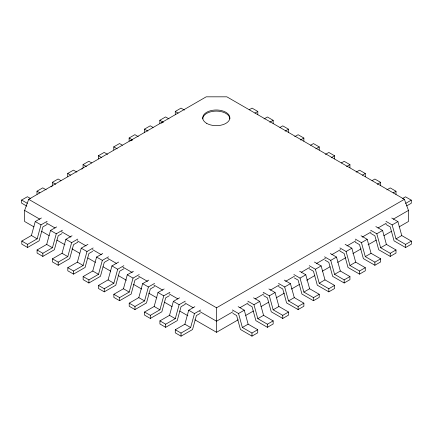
<?xml version="1.0" encoding="UTF-8"?>
<svg xmlns="http://www.w3.org/2000/svg" width="433" height="433" viewBox="0 0 433 433"><rect width="100%" height="100%" fill="white"/><g stroke="black" fill="none" stroke-linecap="round" stroke-linejoin="round"><path stroke-width="0.65" d="M47.192 224.402L42.927 226.865L39.089 240.829L27.571 247.476L21.812 244.152L21.812 241.051L31.409 235.509L35.246 221.55L41.406 217.994M21.812 241.051L27.571 244.374L37.168 238.837L41.005 224.873L47.165 221.317M61.93 233.625L58.201 235.779L54.358 249.744L42.845 256.39L37.086 253.067L37.086 249.965L46.683 244.423L50.52 230.459L56.68 226.903M37.086 249.965L42.845 253.289L52.442 247.746L56.279 233.782L62.439 230.232M77.816 242.182L73.55 244.645L69.713 258.604L58.201 265.256L52.442 261.933L52.442 258.826L62.038 253.289L65.876 239.325L72.035 235.769M52.442 258.826L58.201 262.154L67.797 256.612L71.634 242.648L77.794 239.092M92.64 251.356L88.906 253.511L85.068 267.47L73.55 274.121L67.797 270.793L67.797 267.691L77.393 262.154L81.231 248.19L87.948 244.309M67.797 267.691L73.55 271.015L83.147 265.478L86.99 251.513L93.144 247.957M108.526 259.914L104.261 262.371L100.424 276.335L88.906 282.982L83.147 279.658L83.147 276.557L92.749 271.015L96.586 257.056L102.74 253.5M83.147 276.557L88.906 279.88L98.502 274.343L102.345 260.379L108.499 256.823M123.881 268.774L119.616 271.237L115.779 285.201L104.261 291.847L98.502 288.524L98.502 285.423L108.098 279.88L111.941 265.922L118.658 262.041M98.502 285.423L104.261 288.746L113.857 283.204L117.695 269.245L123.854 265.689M139.237 277.64L134.972 280.102L131.134 294.067L119.616 300.713L113.857 297.39L113.857 294.288L123.454 288.746L127.291 274.782L133.451 271.231M113.857 294.288L119.616 297.612L129.213 292.069L133.05 278.11L139.209 274.554M154.592 286.505L150.327 288.968L146.484 302.932L134.972 309.579L129.213 306.255L129.213 303.154L138.809 297.612L142.646 283.647L148.806 280.091M129.213 303.154L134.972 306.477L144.568 300.935L148.405 286.971L154.565 283.42M169.411 295.679L165.682 297.834L161.839 311.792L150.327 318.444L144.568 315.121L144.568 312.014L154.164 306.477L158.002 292.513L164.161 288.957M144.568 312.014L150.327 315.343L159.923 309.801L163.761 295.836L169.92 292.28M185.297 304.237L181.032 306.699L177.194 320.658L165.682 327.31L159.923 323.981L159.923 320.88L169.519 315.343L173.357 301.379L179.516 297.823M159.923 320.88L165.682 324.203L175.278 318.666L179.116 304.702L185.27 301.146M200.122 313.405L196.387 315.565L192.55 329.524L181.032 336.176L175.278 332.847L175.278 329.746L184.875 324.203L188.712 310.245L194.866 306.688M175.278 329.746L181.032 333.069L190.628 327.532L194.471 313.568L200.625 310.012M33.974 226.892L24.611 221.485L24.611 210.406L28.692 199.321L206.222 96.824L226.86 96.824L404.39 199.321L408.471 210.406L408.471 221.485L399.107 226.892M26.83 206.146L21.65 203.153L21.65 200.051L27.409 196.728L30.797 198.682M37.005 194.287L37.005 191.186L42.764 187.862L46.147 189.816M52.361 185.427L52.361 182.32L58.119 178.997L60.939 180.626M67.716 176.561L67.716 173.454L73.469 170.131L76.858 172.09M83.066 167.695L83.066 164.594L88.825 161.265L91.65 162.9M98.421 158.83L98.421 155.728L104.18 152.405L107.568 154.359M113.776 149.964L113.776 146.863L119.535 143.54L122.355 145.169M129.131 141.098L129.131 137.997L134.89 134.674L138.273 136.628M144.487 132.238L144.487 129.131L150.246 125.808L153.066 127.437M159.842 123.373L159.842 120.266L165.595 116.942L168.984 118.902M175.278 114.556L175.278 111.449L181.032 108.126L184.42 110.079M51.013 186.867L52.166 186.201M81.723 169.135L82.876 168.469M130.669 140.877L132.395 139.881M161.374 123.151L163.1 122.149M249.224 109.755L252.049 108.126L257.808 111.449L257.808 114.556M254.983 113.078L257.808 111.449M264.016 118.945L267.405 116.991L273.158 120.314L273.158 123.416M269.775 122.268L273.158 120.314M279.935 127.486L282.754 125.857L288.513 129.18L288.513 132.281M285.125 131.134L288.513 129.18M294.727 136.676L298.11 134.723L303.869 138.046L303.869 141.147M300.48 140L303.869 138.046M310.645 145.217L313.465 143.588L319.224 146.911L319.224 150.013M315.836 148.865L319.224 146.911M325.432 154.408L328.82 152.448L334.579 155.777L334.579 158.879M331.191 157.731L334.579 155.777M341.35 162.943L344.175 161.314L349.934 164.637L349.934 167.744M346.546 166.597L349.934 164.637M356.142 172.134L359.531 170.18L365.284 173.503L365.284 176.604M362.464 175.132L365.284 173.503M372.061 180.675L374.881 179.046L380.639 182.369L380.639 185.47M377.257 184.323L380.639 182.369M386.853 189.865L390.236 187.911L395.995 191.234L395.995 194.336M393.175 192.864L395.995 191.234M402.69 198.449L405.51 196.82L411.269 200.143L411.269 203.25L406.663 205.908M28.692 199.321L216.543 307.776L404.39 199.321M405.624 203.407L411.269 200.143M232.927 311.755L216.543 321.216L199.57 311.419M239.947 307.701L248.141 302.97M255.161 298.916L263.941 293.85M270.376 290.132L279.15 285.066M285.591 281.347L294.364 276.281M301.39 272.227L309.579 267.497M316.604 263.443L325.378 258.377M331.819 254.658L340.592 249.592M347.028 245.879L355.807 240.808M362.242 237.095L371.021 232.023M378.041 227.969L386.236 223.244M393.256 219.19L408.471 210.406M232.375 309.963L238.529 313.519L244.288 310.196L248.125 324.16L257.722 329.697L257.722 332.804L251.968 336.127L240.45 329.475L236.613 315.516L232.878 313.362M247.811 301.146L253.965 304.702L259.724 301.379L263.562 315.343L273.158 320.88L273.158 323.981L267.405 327.31L255.887 320.658L252.049 306.699L247.784 304.237M263.167 292.28L269.321 295.836L275.079 292.513L278.917 306.477L288.513 312.014L288.513 315.121L282.754 318.444L271.242 311.792L267.405 297.834L263.67 295.679M278.516 283.42L284.676 286.971L290.435 283.647L294.272 297.612L303.869 303.154L303.869 306.255L298.11 309.579L286.597 302.932L282.754 288.968L278.489 286.505M293.872 274.554L300.031 278.11L305.79 274.782L309.627 288.746L319.224 294.288L319.224 297.39L313.465 300.713L301.947 294.067L298.11 280.102L294.38 277.948M309.227 265.689L315.386 269.245L321.145 265.922L324.983 279.88L334.579 285.423L334.579 288.524L328.82 291.847L317.302 285.201L313.465 271.237L309.2 268.774M324.582 256.823L330.742 260.379L336.495 257.056L340.338 271.015L349.934 276.557L349.934 279.658L344.175 282.982L332.658 276.335L328.82 262.371L325.086 260.217M339.937 247.957L346.091 251.513L351.85 248.19L355.688 262.154L365.284 267.691L365.284 270.793L359.531 274.121L348.013 267.47L344.175 253.511L339.91 251.048M355.293 239.092L361.447 242.648L367.206 239.325L371.043 253.289L380.639 258.826L380.639 261.933L374.881 265.256L363.368 258.604L359.531 244.645L355.266 242.182M370.643 230.232L376.802 233.782L382.561 230.459L386.398 244.423L395.995 249.965L395.995 253.067L390.236 256.39L378.723 249.744L374.881 235.779L370.616 233.317M385.998 221.366L392.157 224.922L397.916 221.593L401.754 235.557L411.35 241.1L411.35 244.201L405.591 247.524L394.079 240.878L390.236 226.914L385.971 224.451M194.888 319.798L216.543 332.295L238.193 319.798M245.798 315.403L253.408 311.013M261.012 306.618L268.617 302.229M276.227 297.834L284.416 293.109M291.441 289.055L299.631 284.324M306.656 280.27L314.845 275.54M322.455 271.145L330.06 266.755M337.67 262.366L345.859 257.635M352.884 253.581L361.073 248.851M368.093 244.797L376.288 240.066M383.892 235.676L391.502 231.282M238.529 313.519L242.372 327.483L248.125 324.16M253.965 304.702L257.808 318.666L263.562 315.343M269.321 295.836L273.158 309.801L278.917 306.477M284.676 286.971L288.513 300.935L294.272 297.612M300.031 278.11L303.869 292.069L309.627 288.746M315.386 269.245L319.224 283.204L324.983 279.88M330.742 260.379L334.579 274.343L340.338 271.015M346.091 251.513L349.934 265.478L355.688 262.154M361.447 242.648L365.284 256.612L371.043 253.289M376.802 233.782L380.639 247.746L386.398 244.423M392.157 224.922L395.995 238.881L401.754 235.557M242.372 327.483L251.968 333.026L257.722 329.697M257.808 318.666L267.405 324.203L273.158 320.88M273.158 309.801L282.754 315.343L288.513 312.014M288.513 300.935L298.11 306.477L303.869 303.154M303.869 292.069L313.465 297.612L319.224 294.288M319.224 283.204L328.82 288.746L334.579 285.423M334.579 274.343L344.175 279.88L349.934 276.557M349.934 265.478L359.531 271.015L365.284 267.691M365.284 256.612L374.881 262.154L380.639 258.826M380.639 247.746L390.236 253.289L395.995 249.965M395.995 238.881L405.591 244.423L411.35 241.1M391.757 218.043L397.916 221.593M375.844 226.583L382.561 230.459M175.278 111.449L178.098 113.078M361.046 235.769L367.206 239.325M159.842 120.266L163.225 122.225M345.133 244.309L351.85 248.19M144.487 129.131L147.875 131.091M330.341 253.5L336.495 257.056M129.131 137.997L132.52 139.951M314.423 262.041L321.145 265.922M113.776 146.863L117.164 148.817M299.631 271.231L305.79 274.782M98.421 155.728L101.809 157.682M284.275 280.091L290.435 283.647M83.066 164.594L86.454 166.548M268.92 288.957L275.079 292.513M67.716 173.454L70.536 175.089M253.565 297.823L259.724 301.379M52.361 182.32L55.743 184.279M238.134 306.64L244.288 310.196M37.005 191.186L39.825 192.815M21.65 200.051L27.295 203.31M24.611 210.406L39.825 219.19M46.261 222.903L55.04 227.969M61.475 231.687L70.839 237.095M77.274 240.808L86.053 245.879M92.489 249.592L101.268 254.658M107.703 258.377L116.482 263.443M122.918 267.161L132.281 272.568M138.717 276.281L147.491 281.347M153.931 285.066L162.705 290.132M169.146 293.85L177.92 298.916M184.945 302.97L193.134 307.701M35.246 221.55L41.005 224.873M50.52 230.459L56.279 233.782M65.876 239.325L71.634 242.648M81.231 248.19L86.99 251.513M96.586 257.056L102.345 260.379M111.941 265.922L117.695 269.245M127.291 274.782L133.05 278.11M142.646 283.647L148.405 286.971M158.002 292.513L163.761 295.836M173.357 301.379L179.116 304.702M188.712 310.245L194.471 313.568M41.579 231.282L49.189 235.676M56.793 240.066L64.988 244.797M72.008 248.851L79.618 253.24M87.807 257.971L95.417 262.366M103.022 266.755L110.626 271.145M118.236 275.54L126.425 280.27M133.451 284.324L141.64 289.055M148.665 293.109L156.854 297.834M164.464 302.229L172.069 306.618M179.679 311.013L187.868 315.738M31.409 235.509L37.168 238.837M46.683 244.423L52.442 247.746M62.038 253.289L67.797 256.612M77.393 262.154L83.147 265.478M92.749 271.015L98.502 274.343M108.098 279.88L113.857 283.204M123.454 288.746L129.213 292.069M138.809 297.612L144.568 300.935M154.164 306.477L159.923 309.801M169.519 315.343L175.278 318.666M184.875 324.203L190.628 327.532M405.591 244.423L405.591 247.524M390.236 253.289L390.236 256.39M374.881 262.154L374.881 265.256M359.531 271.015L359.531 274.121M344.175 279.88L344.175 282.982M328.82 288.746L328.82 291.847M313.465 297.612L313.465 300.713M298.11 306.477L298.11 309.579M282.754 315.343L282.754 318.444M267.405 324.203L267.405 327.31M251.968 333.026L251.968 336.127M216.543 307.776L216.543 332.295M181.032 333.069L181.032 336.176M165.682 324.203L165.682 327.31M150.327 315.343L150.327 318.444M134.972 306.477L134.972 309.579M119.616 297.612L119.616 300.713M104.261 288.746L104.261 291.847M88.906 279.88L88.906 282.982M73.55 271.015L73.55 274.121M58.201 262.154L58.201 265.256M42.845 253.289L42.845 256.39M27.571 244.374L27.571 247.476M202.725 118.934A13.569 7.837 0 0 1 216.294 111.102A13.569 7.837 0 0 1 229.863 118.934M206.698 123.367A13.569 7.837 0 0 0 229.403 119.854A13.569 7.837 0 0 0 212.782 110.258A13.569 7.837 0 0 0 206.698 123.367"/></g></svg>
